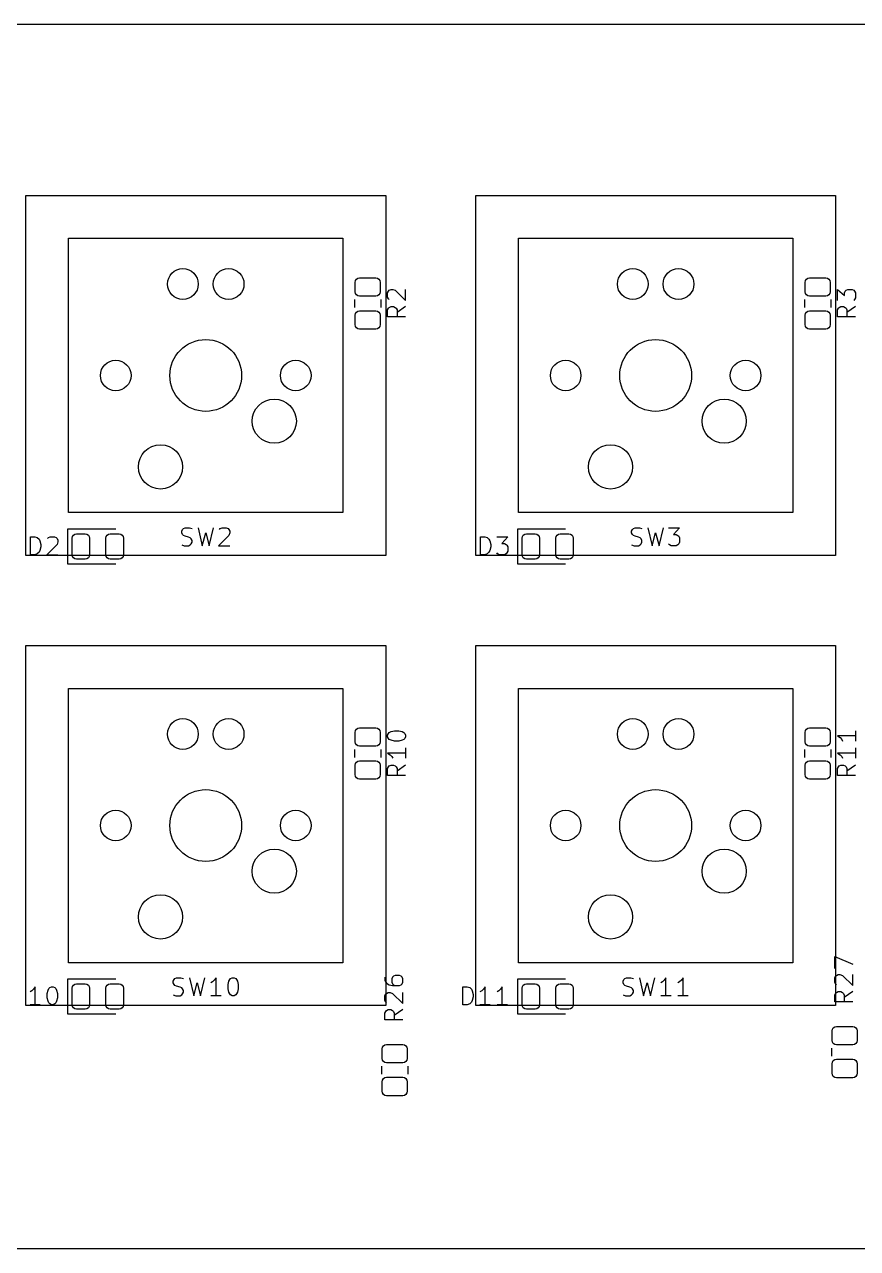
# Model space of a CAD drawing. Header units: millimetres. Extents: x 0 to 485, y -84 to 360.
# Drawn here: x 43.9 to 90.2, y 233.5 to 301.5 of the extents above; entities that cross this region are included whole.
import ezdxf

# ---------------------------------------------------------------- set-up
doc = ezdxf.new("R2010")
doc.units = ezdxf.units.MM
doc.layers.get('0').update_dxf_attribs({"lineweight": 25})
doc.layers.add('Import', color=16, linetype='Continuous', lineweight=25, true_color=0x800000)

msp = doc.modelspace()

# ---------------------------------------------------------------- linework, layer by layer
for p, q in [((44, 272), (44, 292)), ((44, 292), (64, 292)), ((64, 292), (64, 272)), ((69, 272), (69, 292)), ((69, 292), (89, 292)), ((89, 292), (89, 272)), ((64, 272), (44, 272)), ((89, 272), (69, 272)), ((44, 247), (44, 267)), ((44, 267), (64, 267)), ((64, 267), (64, 247)), ((69, 247), (69, 267)), ((69, 267), (89, 267)), ((89, 267), (89, 247)), ((64, 247), (44, 247)), ((89, 247), (69, 247))]:
    msp.add_line(p, q)
at = {"layer": 'Import', "flags": 128}
for points in [[(272, 301.5), (17, 301.5)], [(46.38, 274.38), (46.38, 289.62)], [(46.38, 289.62), (61.62, 289.62)], [(61.62, 289.62), (61.62, 274.38)], [(71.38, 274.38), (71.38, 289.62)], [(71.38, 289.62), (86.62, 289.62)], [(86.62, 289.62), (86.62, 274.38)], [(63.45, 287.425), (63.5457, 287.406), (63.6268, 287.3518), (63.681, 287.2707), (63.7, 287.175), (63.7, 286.65), (63.681, 286.5543), (63.6268, 286.4732), (63.5457, 286.419), (63.45, 286.4), (62.55, 286.4), (62.4543, 286.419), (62.3732, 286.4732), (62.319, 286.5543), (62.3, 286.65), (62.3, 287.175), (62.319, 287.2707), (62.3732, 287.3518), (62.4543, 287.406), (62.55, 287.425), (63.45, 287.425)], [(88.45, 287.425), (88.5457, 287.406), (88.6268, 287.3518), (88.681, 287.2707), (88.7, 287.175), (88.7, 286.65), (88.681, 286.5543), (88.6268, 286.4732), (88.5457, 286.419), (88.45, 286.4), (87.55, 286.4), (87.4543, 286.419), (87.3732, 286.4732), (87.319, 286.5543), (87.3, 286.65), (87.3, 287.175), (87.319, 287.2707), (87.3732, 287.3518), (87.4543, 287.406), (87.55, 287.425), (88.45, 287.425)], [(64.1048, 286.5952), (64.1524, 286.6905)], [(64.1048, 286.3571), (64.1048, 286.5952)], [(64.1524, 286.2619), (64.1048, 286.3571)], [(64.1524, 286.6905), (64.2001, 286.7381)], [(64.2001, 286.7381), (64.2953, 286.7857)], [(64.2953, 286.7857), (64.3905, 286.7857)], [(64.3905, 286.7857), (64.5334, 286.7381)], [(64.5334, 286.7381), (65.1048, 286.1667)], [(65.1048, 286.1667), (65.1048, 286.7857)], [(89.1048, 286.1667), (89.1048, 286.7857)], [(89.1048, 286.7857), (89.4858, 286.4524)], [(89.4858, 286.5952), (89.5334, 286.6905)], [(89.4858, 286.4524), (89.4858, 286.5952)], [(89.5334, 286.6905), (89.581, 286.7381)], [(89.581, 286.7381), (89.6762, 286.7857)], [(89.6762, 286.7857), (89.9143, 286.7857)], [(89.9143, 286.7857), (90.0096, 286.7381)], [(90.0096, 286.7381), (90.0572, 286.6905)], [(90.0572, 286.6905), (90.1048, 286.5952)], [(90.1048, 286.3095), (90.0572, 286.2143)], [(90.1048, 286.5952), (90.1048, 286.3095)], [(62.265, 286.2271), (62.265, 285.7729)], [(63.45, 285.6), (63.5457, 285.581), (63.6268, 285.5268), (63.681, 285.4457), (63.7, 285.35), (63.7, 284.825), (63.681, 284.7293), (63.6268, 284.6482), (63.5457, 284.594), (63.45, 284.575), (62.55, 284.575), (62.4543, 284.594), (62.3732, 284.6482), (62.319, 284.7293), (62.3, 284.825), (62.3, 285.35), (62.319, 285.4457), (62.3732, 285.5268), (62.4543, 285.581), (62.55, 285.6), (63.45, 285.6)], [(63.735, 286.2271), (63.735, 285.7729)], [(64.1048, 285.6429), (64.1524, 285.7381)], [(64.1048, 285.2619), (64.1048, 285.6429)], [(64.2001, 286.2143), (64.1524, 286.2619)], [(64.1524, 285.7381), (64.2001, 285.7857)], [(64.2001, 285.7857), (64.2953, 285.8333)], [(64.2953, 285.8333), (64.4382, 285.8333)], [(64.4382, 285.8333), (64.5334, 285.7857)], [(64.5334, 285.7857), (64.581, 285.7381)], [(64.581, 285.7381), (64.6286, 285.6429)], [(65.1048, 285.8333), (64.6286, 285.5)], [(64.6286, 285.6429), (64.6286, 285.2619)], [(87.265, 286.2271), (87.265, 285.7729)], [(88.45, 285.6), (88.5457, 285.581), (88.6268, 285.5268), (88.681, 285.4457), (88.7, 285.35), (88.7, 284.825), (88.681, 284.7293), (88.6268, 284.6482), (88.5457, 284.594), (88.45, 284.575), (87.55, 284.575), (87.4543, 284.594), (87.3732, 284.6482), (87.319, 284.7293), (87.3, 284.825), (87.3, 285.35), (87.319, 285.4457), (87.3732, 285.5268), (87.4543, 285.581), (87.55, 285.6), (88.45, 285.6)], [(88.735, 286.2271), (88.735, 285.7729)], [(89.1048, 285.6429), (89.1524, 285.7381)], [(89.1048, 285.2619), (89.1048, 285.6429)], [(89.1524, 285.7381), (89.2001, 285.7857)], [(89.2001, 285.7857), (89.2953, 285.8333)], [(89.2953, 285.8333), (89.4382, 285.8333)], [(89.4382, 285.8333), (89.5334, 285.7857)], [(89.5334, 285.7857), (89.581, 285.7381)], [(89.581, 285.7381), (89.6286, 285.6429)], [(90.1048, 285.8333), (89.6286, 285.5)], [(89.6286, 285.6429), (89.6286, 285.2619)], [(90.0572, 286.2143), (90.0096, 286.1667)], [(65.1048, 285.2619), (64.1048, 285.2619)], [(90.1048, 285.2619), (89.1048, 285.2619)], [(61.62, 274.38), (46.38, 274.38)], [(86.62, 274.38), (71.38, 274.38)], [(49, 273.46), (46.315, 273.46)], [(46.315, 273.46), (46.315, 271.54)], [(52.6667, 273.3547), (52.7143, 273.4499)], [(52.7143, 273.4499), (52.7619, 273.4976)], [(52.7619, 273.4976), (52.8571, 273.5452)], [(52.8571, 273.5452), (53.0952, 273.5452)], [(53.0952, 273.5452), (53.2381, 273.4976)], [(53.5714, 273.5452), (53.8095, 272.5452)], [(54.1905, 272.5452), (54.4286, 273.5452)], [(54.7619, 273.4499), (54.8095, 273.4976)], [(54.8095, 273.4976), (54.9048, 273.5452)], [(54.9048, 273.5452), (55.1429, 273.5452)], [(55.1429, 273.5452), (55.2381, 273.4976)], [(55.2381, 273.4976), (55.2857, 273.4499)], [(55.2857, 273.4499), (55.3333, 273.3547)], [(74, 273.46), (71.315, 273.46)], [(71.315, 273.46), (71.315, 271.54)], [(77.6667, 273.3547), (77.7143, 273.4499)], [(77.7143, 273.4499), (77.7619, 273.4976)], [(77.7619, 273.4976), (77.8571, 273.5452)], [(77.8571, 273.5452), (78.0952, 273.5452)], [(78.0952, 273.5452), (78.2381, 273.4976)], [(78.5714, 273.5452), (78.8095, 272.5452)], [(79.1905, 272.5452), (79.4286, 273.5452)], [(79.7143, 273.5452), (80.3333, 273.5452)], [(80.3333, 273.5452), (80, 273.1642)], [(44.2619, 272.0452), (44.2619, 273.0452)], [(44.2619, 273.0452), (44.5, 273.0452)], [(44.5, 273.0452), (44.6429, 272.9976)], [(44.6429, 272.9976), (44.7381, 272.9023)], [(44.7381, 272.9023), (44.7857, 272.8071)], [(44.7857, 272.8071), (44.8333, 272.6166)], [(45.2143, 272.9499), (45.2619, 272.9976)], [(45.2619, 272.9976), (45.3571, 273.0452)], [(45.3571, 273.0452), (45.5952, 273.0452)], [(45.5952, 273.0452), (45.6905, 272.9976)], [(45.6905, 272.9976), (45.7381, 272.9499)], [(45.7381, 272.9499), (45.7857, 272.8547)], [(45.7857, 272.7595), (45.7381, 272.6166)], [(45.7857, 272.8547), (45.7857, 272.7595)], [(46.575, 272.9563), (46.5936, 273.0495), (46.6464, 273.1286), (46.7255, 273.1814), (46.8188, 273.2), (47.3062, 273.2), (47.3995, 273.1814), (47.4786, 273.1286), (47.5314, 273.0495), (47.55, 272.9563), (47.55, 272.0438), (47.5314, 271.9505), (47.4786, 271.8714), (47.3995, 271.8186), (47.3062, 271.8), (46.8188, 271.8), (46.7255, 271.8186), (46.6464, 271.8714), (46.5936, 271.9505), (46.575, 272.0438), (46.575, 272.9563)], [(48.45, 272.9563), (48.4686, 273.0495), (48.5214, 273.1286), (48.6005, 273.1814), (48.6938, 273.2), (49.1812, 273.2), (49.2745, 273.1814), (49.3536, 273.1286), (49.4064, 273.0495), (49.425, 272.9563), (49.425, 272.0438), (49.4064, 271.9505), (49.3536, 271.8714), (49.2745, 271.8186), (49.1812, 271.8), (48.6938, 271.8), (48.6005, 271.8186), (48.5214, 271.8714), (48.4686, 271.9505), (48.45, 272.0438), (48.45, 272.9563)], [(52.6667, 273.2595), (52.6667, 273.3547)], [(52.7143, 273.1642), (52.6667, 273.2595)], [(52.7619, 273.1166), (52.7143, 273.1642)], [(52.8571, 273.069), (52.7619, 273.1166)], [(53.0476, 273.0214), (52.8571, 273.069)], [(53.1429, 272.9738), (53.0476, 273.0214)], [(53.1905, 272.9261), (53.1429, 272.9738)], [(53.2381, 272.8309), (53.1905, 272.9261)], [(53.1905, 272.6404), (53.2381, 272.7357)], [(53.2381, 272.7357), (53.2381, 272.8309)], [(53.8095, 272.5452), (54, 273.2595)], [(54, 273.2595), (54.1905, 272.5452)], [(55.2857, 273.1166), (54.7143, 272.5452)], [(55.3333, 273.2595), (55.2857, 273.1166)], [(55.3333, 273.3547), (55.3333, 273.2595)], [(69.2619, 272.0452), (69.2619, 273.0452)], [(69.2619, 273.0452), (69.5, 273.0452)], [(69.5, 273.0452), (69.6429, 272.9976)], [(69.6429, 272.9976), (69.7381, 272.9023)], [(69.7381, 272.9023), (69.7857, 272.8071)], [(69.7857, 272.8071), (69.8333, 272.6166)], [(70.1667, 273.0452), (70.7857, 273.0452)], [(70.7857, 273.0452), (70.4524, 272.6642)], [(71.575, 272.9563), (71.5936, 273.0495), (71.6464, 273.1286), (71.7255, 273.1814), (71.8188, 273.2), (72.3062, 273.2), (72.3995, 273.1814), (72.4786, 273.1286), (72.5314, 273.0495), (72.55, 272.9563), (72.55, 272.0438), (72.5314, 271.9505), (72.4786, 271.8714), (72.3995, 271.8186), (72.3062, 271.8), (71.8188, 271.8), (71.7255, 271.8186), (71.6464, 271.8714), (71.5936, 271.9505), (71.575, 272.0438), (71.575, 272.9563)], [(73.45, 272.9563), (73.4686, 273.0495), (73.5214, 273.1286), (73.6005, 273.1814), (73.6938, 273.2), (74.1812, 273.2), (74.2745, 273.1814), (74.3536, 273.1286), (74.4064, 273.0495), (74.425, 272.9563), (74.425, 272.0438), (74.4064, 271.9505), (74.3536, 271.8714), (74.2745, 271.8186), (74.1812, 271.8), (73.6938, 271.8), (73.6005, 271.8186), (73.5214, 271.8714), (73.4686, 271.9505), (73.45, 272.0438), (73.45, 272.9563)], [(77.6667, 273.2595), (77.6667, 273.3547)], [(77.7143, 273.1642), (77.6667, 273.2595)], [(77.7619, 273.1166), (77.7143, 273.1642)], [(77.8571, 273.069), (77.7619, 273.1166)], [(78.0476, 273.0214), (77.8571, 273.069)], [(78.1429, 272.9738), (78.0476, 273.0214)], [(78.1905, 272.9261), (78.1429, 272.9738)], [(78.2381, 272.8309), (78.1905, 272.9261)], [(78.1905, 272.6404), (78.2381, 272.7357)], [(78.2381, 272.7357), (78.2381, 272.8309)], [(78.8095, 272.5452), (79, 273.2595)], [(79, 273.2595), (79.1905, 272.5452)], [(80, 273.1642), (80.1429, 273.1642)], [(80.1429, 273.1642), (80.2381, 273.1166)], [(80.2381, 273.1166), (80.2857, 273.069)], [(80.2857, 273.069), (80.3333, 272.9738)], [(80.3333, 272.7357), (80.2857, 272.6404)], [(80.3333, 272.9738), (80.3333, 272.7357)], [(44.5, 272.0452), (44.2619, 272.0452)], [(44.6429, 272.0928), (44.5, 272.0452)], [(44.7381, 272.188), (44.6429, 272.0928)], [(44.7857, 272.2833), (44.7381, 272.188)], [(44.8333, 272.4738), (44.7857, 272.2833)], [(44.8333, 272.6166), (44.8333, 272.4738)], [(45.7381, 272.6166), (45.1667, 272.0452)], [(45.1667, 272.0452), (45.7857, 272.0452)], [(52.6667, 272.5928), (52.8095, 272.5452)], [(52.8095, 272.5452), (53.0476, 272.5452)], [(53.0476, 272.5452), (53.1429, 272.5928)], [(53.1429, 272.5928), (53.1905, 272.6404)], [(54.7143, 272.5452), (55.3333, 272.5452)], [(69.5, 272.0452), (69.2619, 272.0452)], [(69.6429, 272.0928), (69.5, 272.0452)], [(69.7381, 272.188), (69.6429, 272.0928)], [(69.7857, 272.2833), (69.7381, 272.188)], [(69.8333, 272.4738), (69.7857, 272.2833)], [(69.8333, 272.6166), (69.8333, 272.4738)], [(70.2143, 272.0928), (70.1667, 272.1404)], [(70.3095, 272.0452), (70.2143, 272.0928)], [(70.5952, 272.0452), (70.3095, 272.0452)], [(70.4524, 272.6642), (70.5952, 272.6642)], [(70.5952, 272.6642), (70.6905, 272.6166)], [(70.6905, 272.0928), (70.5952, 272.0452)], [(70.6905, 272.6166), (70.7381, 272.569)], [(70.7381, 272.1404), (70.6905, 272.0928)], [(70.7381, 272.569), (70.7857, 272.4738)], [(70.7857, 272.2357), (70.7381, 272.1404)], [(70.7857, 272.4738), (70.7857, 272.2357)], [(77.6667, 272.5928), (77.8095, 272.5452)], [(77.8095, 272.5452), (78.0476, 272.5452)], [(78.0476, 272.5452), (78.1429, 272.5928)], [(78.1429, 272.5928), (78.1905, 272.6404)], [(79.7619, 272.5928), (79.7143, 272.6404)], [(79.8571, 272.5452), (79.7619, 272.5928)], [(80.1429, 272.5452), (79.8571, 272.5452)], [(80.2381, 272.5928), (80.1429, 272.5452)], [(80.2857, 272.6404), (80.2381, 272.5928)], [(46.315, 271.54), (49, 271.54)], [(71.315, 271.54), (74, 271.54)], [(46.38, 264.62), (61.62, 264.62)], [(46.38, 249.38), (46.38, 264.62)], [(61.62, 264.62), (61.62, 249.38)], [(71.38, 249.38), (71.38, 264.62)], [(71.38, 264.62), (86.62, 264.62)], [(86.62, 264.62), (86.62, 249.38)], [(63.45, 262.425), (63.5457, 262.406), (63.6268, 262.3518), (63.681, 262.2707), (63.7, 262.175), (63.7, 261.65), (63.681, 261.5543), (63.6268, 261.4732), (63.5457, 261.419), (63.45, 261.4), (62.55, 261.4), (62.4543, 261.419), (62.3732, 261.4732), (62.319, 261.5543), (62.3, 261.65), (62.3, 262.175), (62.319, 262.2707), (62.3732, 262.3518), (62.4543, 262.406), (62.55, 262.425), (63.45, 262.425)], [(64.1048, 262.0238), (64.1524, 262.119)], [(64.1048, 261.9286), (64.1048, 262.0238)], [(64.1524, 261.8333), (64.1048, 261.9286)], [(64.1524, 262.119), (64.2001, 262.1667)], [(64.2001, 261.7857), (64.1524, 261.8333)], [(64.2001, 262.1667), (64.2953, 262.2143)], [(64.2953, 262.2143), (64.4858, 262.2619)], [(64.4858, 262.2619), (64.7239, 262.2619)], [(64.7239, 262.2619), (64.9143, 262.2143)], [(64.9143, 262.2143), (65.0096, 262.1667)], [(65.0096, 262.1667), (65.0572, 262.119)], [(65.0572, 261.8333), (65.0096, 261.7857)], [(65.0572, 262.119), (65.1048, 262.0238)], [(65.1048, 261.9286), (65.0572, 261.8333)], [(65.1048, 262.0238), (65.1048, 261.9286)], [(88.45, 262.425), (88.5457, 262.406), (88.6268, 262.3518), (88.681, 262.2707), (88.7, 262.175), (88.7, 261.65), (88.681, 261.5543), (88.6268, 261.4732), (88.5457, 261.419), (88.45, 261.4), (87.55, 261.4), (87.4543, 261.419), (87.3732, 261.4732), (87.319, 261.5543), (87.3, 261.65), (87.3, 262.175), (87.319, 262.2707), (87.3732, 262.3518), (87.4543, 262.406), (87.55, 262.425), (88.45, 262.425)], [(90.1048, 261.9762), (89.1048, 261.9762)], [(89.1048, 261.9762), (89.2477, 261.881)], [(89.2477, 261.881), (89.3429, 261.7857)], [(90.1048, 262.2619), (90.1048, 261.6905)], [(62.265, 261.2271), (62.265, 260.7729)], [(63.735, 261.2271), (63.735, 260.7729)], [(64.2953, 261.7381), (64.2001, 261.7857)], [(64.4858, 261.6905), (64.2953, 261.7381)], [(64.7239, 261.6905), (64.4858, 261.6905)], [(64.9143, 261.7381), (64.7239, 261.6905)], [(65.0096, 261.7857), (64.9143, 261.7381)], [(65.1048, 261.3095), (65.1048, 260.7381)], [(87.265, 261.2271), (87.265, 260.7729)], [(88.735, 261.2271), (88.735, 260.7729)], [(89.3429, 261.7857), (89.3905, 261.6905)], [(90.1048, 261.3095), (90.1048, 260.7381)], [(63.45, 260.6), (63.5457, 260.581), (63.6268, 260.5268), (63.681, 260.4457), (63.7, 260.35), (63.7, 259.825), (63.681, 259.7293), (63.6268, 259.6482), (63.5457, 259.594), (63.45, 259.575), (62.55, 259.575), (62.4543, 259.594), (62.3732, 259.6482), (62.319, 259.7293), (62.3, 259.825), (62.3, 260.35), (62.319, 260.4457), (62.3732, 260.5268), (62.4543, 260.581), (62.55, 260.6), (63.45, 260.6)], [(65.1048, 261.0238), (64.1048, 261.0238)], [(64.1048, 261.0238), (64.2477, 260.9286)], [(64.2477, 260.9286), (64.3429, 260.8333)], [(64.3429, 260.8333), (64.3905, 260.7381)], [(88.45, 260.6), (88.5457, 260.581), (88.6268, 260.5268), (88.681, 260.4457), (88.7, 260.35), (88.7, 259.825), (88.681, 259.7293), (88.6268, 259.6482), (88.5457, 259.594), (88.45, 259.575), (87.55, 259.575), (87.4543, 259.594), (87.3732, 259.6482), (87.319, 259.7293), (87.3, 259.825), (87.3, 260.35), (87.319, 260.4457), (87.3732, 260.5268), (87.4543, 260.581), (87.55, 260.6), (88.45, 260.6)], [(90.1048, 261.0238), (89.1048, 261.0238)], [(89.1048, 261.0238), (89.2477, 260.9286)], [(89.2477, 260.9286), (89.3429, 260.8333)], [(89.3429, 260.8333), (89.3905, 260.7381)], [(64.1048, 260.1667), (64.1524, 260.2619)], [(64.1048, 259.7857), (64.1048, 260.1667)], [(65.1048, 259.7857), (64.1048, 259.7857)], [(64.1524, 260.2619), (64.2001, 260.3095)], [(64.2001, 260.3095), (64.2953, 260.3571)], [(64.2953, 260.3571), (64.4382, 260.3571)], [(64.4382, 260.3571), (64.5334, 260.3095)], [(64.5334, 260.3095), (64.581, 260.2619)], [(64.581, 260.2619), (64.6286, 260.1667)], [(65.1048, 260.3571), (64.6286, 260.0238)], [(64.6286, 260.1667), (64.6286, 259.7857)], [(89.1048, 260.1667), (89.1524, 260.2619)], [(89.1048, 259.7857), (89.1048, 260.1667)], [(90.1048, 259.7857), (89.1048, 259.7857)], [(89.1524, 260.2619), (89.2001, 260.3095)], [(89.2001, 260.3095), (89.2953, 260.3571)], [(89.2953, 260.3571), (89.4382, 260.3571)], [(89.4382, 260.3571), (89.5334, 260.3095)], [(89.5334, 260.3095), (89.581, 260.2619)], [(89.581, 260.2619), (89.6286, 260.1667)], [(90.1048, 260.3571), (89.6286, 260.0238)], [(89.6286, 260.1667), (89.6286, 259.7857)], [(88.9548, 249.0554), (88.9548, 249.722)], [(88.9548, 249.722), (89.9548, 249.2935)], [(61.62, 249.38), (46.38, 249.38)], [(86.62, 249.38), (71.38, 249.38)], [(49, 248.46), (46.315, 248.46)], [(46.315, 248.46), (46.315, 246.54)], [(52.1905, 248.3547), (52.2381, 248.4499)], [(52.1905, 248.2595), (52.1905, 248.3547)], [(52.2381, 248.1642), (52.1905, 248.2595)], [(52.2381, 248.4499), (52.2857, 248.4976)], [(52.2857, 248.4976), (52.381, 248.5452)], [(52.381, 248.5452), (52.619, 248.5452)], [(52.619, 248.5452), (52.7619, 248.4976)], [(53.0952, 248.5452), (53.3333, 247.5452)], [(53.3333, 247.5452), (53.5238, 248.2595)], [(53.5238, 248.2595), (53.7143, 247.5452)], [(53.7143, 247.5452), (53.9524, 248.5452)], [(54.381, 248.3071), (54.2857, 248.2595)], [(54.4762, 248.4023), (54.381, 248.3071)], [(54.5714, 248.5452), (54.4762, 248.4023)], [(54.5714, 247.5452), (54.5714, 248.5452)], [(55.2381, 248.1642), (55.2857, 248.3547)], [(55.2857, 248.3547), (55.3333, 248.4499)], [(55.3333, 248.4499), (55.381, 248.4976)], [(55.381, 248.4976), (55.4762, 248.5452)], [(55.4762, 248.5452), (55.5714, 248.5452)], [(55.5714, 248.5452), (55.6667, 248.4976)], [(55.6667, 248.4976), (55.7143, 248.4499)], [(55.7143, 248.4499), (55.7619, 248.3547)], [(55.7619, 248.3547), (55.8095, 248.1642)], [(63.9548, 248.5792), (63.9548, 248.3887)], [(63.9548, 248.3887), (64.0024, 248.2935)], [(64.0024, 248.2935), (64.0501, 248.2458)], [(64.0501, 248.2458), (64.1929, 248.1506)], [(64.3834, 248.5792), (64.3358, 248.4839)], [(64.3358, 248.4839), (64.3358, 248.2935)], [(64.3358, 248.2935), (64.3834, 248.1982)], [(64.431, 248.6268), (64.3834, 248.5792)], [(64.5262, 248.6744), (64.431, 248.6268)], [(64.7643, 248.6744), (64.5262, 248.6744)], [(64.8596, 248.6268), (64.7643, 248.6744)], [(64.9072, 248.5792), (64.8596, 248.6268)], [(64.9548, 248.4839), (64.9072, 248.5792)], [(64.9072, 248.1982), (64.9548, 248.2935)], [(64.9548, 248.2935), (64.9548, 248.4839)], [(74, 248.46), (71.315, 248.46)], [(71.315, 248.46), (71.315, 246.54)], [(77.1905, 248.3547), (77.2381, 248.4499)], [(77.1905, 248.2595), (77.1905, 248.3547)], [(77.2381, 248.1642), (77.1905, 248.2595)], [(77.2381, 248.4499), (77.2857, 248.4976)], [(77.2857, 248.4976), (77.381, 248.5452)], [(77.381, 248.5452), (77.619, 248.5452)], [(77.619, 248.5452), (77.7619, 248.4976)], [(78.0952, 248.5452), (78.3333, 247.5452)], [(78.3333, 247.5452), (78.5238, 248.2595)], [(78.5238, 248.2595), (78.7143, 247.5452)], [(78.7143, 247.5452), (78.9524, 248.5452)], [(79.381, 248.3071), (79.2857, 248.2595)], [(79.4762, 248.4023), (79.381, 248.3071)], [(79.5714, 248.5452), (79.4762, 248.4023)], [(79.5714, 247.5452), (79.5714, 248.5452)], [(80.3333, 248.3071), (80.2381, 248.2595)], [(80.4286, 248.4023), (80.3333, 248.3071)], [(80.5238, 248.5452), (80.4286, 248.4023)], [(80.5238, 247.5452), (80.5238, 248.5452)], [(88.9548, 248.5315), (89.0024, 248.6268)], [(88.9548, 248.2935), (88.9548, 248.5315)], [(89.0024, 248.1982), (88.9548, 248.2935)], [(89.0024, 248.6268), (89.0501, 248.6744)], [(89.0501, 248.6744), (89.1453, 248.722)], [(89.1453, 248.722), (89.2405, 248.722)], [(89.2405, 248.722), (89.3834, 248.6744)], [(89.3834, 248.6744), (89.9548, 248.103)], [(89.9548, 248.103), (89.9548, 248.722)], [(44.3333, 247.8071), (44.2381, 247.7595)], [(44.4286, 247.9023), (44.3333, 247.8071)], [(44.5238, 248.0452), (44.4286, 247.9023)], [(44.5238, 247.0452), (44.5238, 248.0452)], [(45.1905, 247.6642), (45.2381, 247.8547)], [(45.1905, 247.4261), (45.1905, 247.6642)], [(45.2381, 247.8547), (45.2857, 247.9499)], [(45.2857, 247.9499), (45.3333, 247.9976)], [(45.3333, 247.9976), (45.4286, 248.0452)], [(45.4286, 248.0452), (45.5238, 248.0452)], [(45.5238, 248.0452), (45.619, 247.9976)], [(45.619, 247.9976), (45.6667, 247.9499)], [(45.6667, 247.9499), (45.7143, 247.8547)], [(45.7143, 247.8547), (45.7619, 247.6642)], [(45.7619, 247.6642), (45.7619, 247.4261)], [(46.575, 247.9563), (46.5936, 248.0495), (46.6464, 248.1286), (46.7255, 248.1814), (46.8188, 248.2), (47.3062, 248.2), (47.3995, 248.1814), (47.4786, 248.1286), (47.5314, 248.0495), (47.55, 247.9563), (47.55, 247.0438), (47.5314, 246.9505), (47.4786, 246.8714), (47.3995, 246.8186), (47.3062, 246.8), (46.8188, 246.8), (46.7255, 246.8186), (46.6464, 246.8714), (46.5936, 246.9505), (46.575, 247.0438), (46.575, 247.9563)], [(48.45, 247.9563), (48.4686, 248.0495), (48.5214, 248.1286), (48.6005, 248.1814), (48.6938, 248.2), (49.1812, 248.2), (49.2745, 248.1814), (49.3536, 248.1286), (49.4064, 248.0495), (49.425, 247.9563), (49.425, 247.0438), (49.4064, 246.9505), (49.3536, 246.8714), (49.2745, 246.8186), (49.1812, 246.8), (48.6938, 246.8), (48.6005, 246.8186), (48.5214, 246.8714), (48.4686, 246.9505), (48.45, 247.0438), (48.45, 247.9563)], [(52.1905, 247.5928), (52.3333, 247.5452)], [(52.2857, 248.1166), (52.2381, 248.1642)], [(52.381, 248.069), (52.2857, 248.1166)], [(52.3333, 247.5452), (52.5714, 247.5452)], [(52.5714, 248.0214), (52.381, 248.069)], [(52.6667, 247.9738), (52.5714, 248.0214)], [(52.5714, 247.5452), (52.6667, 247.5928)], [(52.7143, 247.9261), (52.6667, 247.9738)], [(52.6667, 247.5928), (52.7143, 247.6404)], [(52.7619, 247.8309), (52.7143, 247.9261)], [(52.7143, 247.6404), (52.7619, 247.7357)], [(52.7619, 247.7357), (52.7619, 247.8309)], [(54.8571, 247.5452), (54.2857, 247.5452)], [(55.2381, 247.9261), (55.2381, 248.1642)], [(55.2857, 247.7357), (55.2381, 247.9261)], [(55.3333, 247.6404), (55.2857, 247.7357)], [(55.381, 247.5928), (55.3333, 247.6404)], [(55.4762, 247.5452), (55.381, 247.5928)], [(55.5714, 247.5452), (55.4762, 247.5452)], [(55.6667, 247.5928), (55.5714, 247.5452)], [(55.7143, 247.6404), (55.6667, 247.5928)], [(55.7619, 247.7357), (55.7143, 247.6404)], [(55.8095, 247.9261), (55.7619, 247.7357)], [(55.8095, 248.1642), (55.8095, 247.9261)], [(63.9548, 247.5315), (64.0024, 247.6268)], [(63.9548, 247.2935), (63.9548, 247.5315)], [(64.0024, 247.6268), (64.0501, 247.6744)], [(64.0501, 247.6744), (64.1453, 247.722)], [(64.1453, 247.722), (64.2405, 247.722)], [(64.1929, 248.1506), (64.3834, 248.103)], [(64.2405, 247.722), (64.3834, 247.6744)], [(64.3834, 248.1982), (64.431, 248.1506)], [(64.3834, 248.103), (64.7643, 248.103)], [(64.3834, 247.6744), (64.9548, 247.103)], [(64.431, 248.1506), (64.5262, 248.103)], [(64.7643, 248.103), (64.8596, 248.1506)], [(64.8596, 248.1506), (64.9072, 248.1982)], [(64.9548, 247.103), (64.9548, 247.722)], [(68.2857, 247.0452), (68.2857, 248.0452)], [(68.2857, 248.0452), (68.5238, 248.0452)], [(68.5238, 248.0452), (68.6667, 247.9976)], [(68.6667, 247.9976), (68.7619, 247.9023)], [(68.7619, 247.9023), (68.8095, 247.8071)], [(68.8095, 247.8071), (68.8571, 247.6166)], [(68.8571, 247.6166), (68.8571, 247.4738)], [(69.3333, 247.8071), (69.2381, 247.7595)], [(69.4286, 247.9023), (69.3333, 247.8071)], [(69.5238, 248.0452), (69.4286, 247.9023)], [(69.5238, 247.0452), (69.5238, 248.0452)], [(70.2857, 247.8071), (70.1905, 247.7595)], [(70.381, 247.9023), (70.2857, 247.8071)], [(70.4762, 248.0452), (70.381, 247.9023)], [(70.4762, 247.0452), (70.4762, 248.0452)], [(71.575, 247.9563), (71.5936, 248.0495), (71.6464, 248.1286), (71.7255, 248.1814), (71.8188, 248.2), (72.3062, 248.2), (72.3995, 248.1814), (72.4786, 248.1286), (72.5314, 248.0495), (72.55, 247.9563), (72.55, 247.0438), (72.5314, 246.9505), (72.4786, 246.8714), (72.3995, 246.8186), (72.3062, 246.8), (71.8188, 246.8), (71.7255, 246.8186), (71.6464, 246.8714), (71.5936, 246.9505), (71.575, 247.0438), (71.575, 247.9563)], [(73.45, 247.9563), (73.4686, 248.0495), (73.5214, 248.1286), (73.6005, 248.1814), (73.6938, 248.2), (74.1812, 248.2), (74.2745, 248.1814), (74.3536, 248.1286), (74.4064, 248.0495), (74.425, 247.9563), (74.425, 247.0438), (74.4064, 246.9505), (74.3536, 246.8714), (74.2745, 246.8186), (74.1812, 246.8), (73.6938, 246.8), (73.6005, 246.8186), (73.5214, 246.8714), (73.4686, 246.9505), (73.45, 247.0438), (73.45, 247.9563)], [(77.1905, 247.5928), (77.3333, 247.5452)], [(77.2857, 248.1166), (77.2381, 248.1642)], [(77.381, 248.069), (77.2857, 248.1166)], [(77.3333, 247.5452), (77.5714, 247.5452)], [(77.5714, 248.0214), (77.381, 248.069)], [(77.6667, 247.9738), (77.5714, 248.0214)], [(77.5714, 247.5452), (77.6667, 247.5928)], [(77.7143, 247.9261), (77.6667, 247.9738)], [(77.6667, 247.5928), (77.7143, 247.6404)], [(77.7619, 247.8309), (77.7143, 247.9261)], [(77.7143, 247.6404), (77.7619, 247.7357)], [(77.7619, 247.7357), (77.7619, 247.8309)], [(79.8571, 247.5452), (79.2857, 247.5452)], [(80.8095, 247.5452), (80.2381, 247.5452)], [(88.9548, 247.5792), (89.0024, 247.6744)], [(88.9548, 247.1982), (88.9548, 247.5792)], [(89.0501, 248.1506), (89.0024, 248.1982)], [(89.0024, 247.6744), (89.0501, 247.722)], [(89.0501, 247.722), (89.1453, 247.7696)], [(89.1453, 247.7696), (89.2882, 247.7696)], [(89.2882, 247.7696), (89.3834, 247.722)], [(89.3834, 247.722), (89.431, 247.6744)], [(89.431, 247.6744), (89.4786, 247.5792)], [(89.9548, 247.7696), (89.4786, 247.4363)], [(89.4786, 247.5792), (89.4786, 247.1982)], [(44.8095, 247.0452), (44.2381, 247.0452)], [(45.2381, 247.2357), (45.1905, 247.4261)], [(45.2857, 247.1404), (45.2381, 247.2357)], [(45.3333, 247.0928), (45.2857, 247.1404)], [(45.4286, 247.0452), (45.3333, 247.0928)], [(45.5238, 247.0452), (45.4286, 247.0452)], [(45.619, 247.0928), (45.5238, 247.0452)], [(45.6667, 247.1404), (45.619, 247.0928)], [(45.7143, 247.2357), (45.6667, 247.1404)], [(45.7619, 247.4261), (45.7143, 247.2357)], [(64.0024, 247.1982), (63.9548, 247.2935)], [(64.0501, 247.1506), (64.0024, 247.1982)], [(68.5238, 247.0452), (68.2857, 247.0452)], [(68.6667, 247.0928), (68.5238, 247.0452)], [(68.7619, 247.188), (68.6667, 247.0928)], [(68.8095, 247.2833), (68.7619, 247.188)], [(68.8571, 247.4738), (68.8095, 247.2833)], [(69.8095, 247.0452), (69.2381, 247.0452)], [(70.7619, 247.0452), (70.1905, 247.0452)], [(89.9548, 247.1982), (88.9548, 247.1982)], [(46.315, 246.54), (49, 246.54)], [(63.9548, 246.5792), (64.0024, 246.6744)], [(63.9548, 246.1982), (63.9548, 246.5792)], [(64.9548, 246.1982), (63.9548, 246.1982)], [(64.0024, 246.6744), (64.0501, 246.722)], [(64.0501, 246.722), (64.1453, 246.7696)], [(64.1453, 246.7696), (64.2882, 246.7696)], [(64.2882, 246.7696), (64.3834, 246.722)], [(64.3834, 246.722), (64.431, 246.6744)], [(64.431, 246.6744), (64.4786, 246.5792)], [(64.9548, 246.7696), (64.4786, 246.4363)], [(64.4786, 246.5792), (64.4786, 246.1982)], [(71.315, 246.54), (74, 246.54)], [(89.95, 245.8375), (90.0457, 245.8185), (90.1268, 245.7643), (90.181, 245.6832), (90.2, 245.5875), (90.2, 245.0625), (90.181, 244.9668), (90.1268, 244.8857), (90.0457, 244.8315), (89.95, 244.8125), (89.05, 244.8125), (88.9543, 244.8315), (88.8732, 244.8857), (88.819, 244.9668), (88.8, 245.0625), (88.8, 245.5875), (88.819, 245.6832), (88.8732, 245.7643), (88.9543, 245.8185), (89.05, 245.8375), (89.95, 245.8375)], [(64.95, 244.8375), (65.0457, 244.8185), (65.1268, 244.7643), (65.181, 244.6832), (65.2, 244.5875), (65.2, 244.0625), (65.181, 243.9668), (65.1268, 243.8857), (65.0457, 243.8315), (64.95, 243.8125), (64.05, 243.8125), (63.9543, 243.8315), (63.8732, 243.8857), (63.819, 243.9668), (63.8, 244.0625), (63.8, 244.5875), (63.819, 244.6832), (63.8732, 244.7643), (63.9543, 244.8185), (64.05, 244.8375), (64.95, 244.8375)], [(88.765, 244.6396), (88.765, 244.1854)], [(63.765, 243.6396), (63.765, 243.1854)], [(65.235, 243.6396), (65.235, 243.1854)], [(89.95, 244.0125), (90.0457, 243.9935), (90.1268, 243.9393), (90.181, 243.8582), (90.2, 243.7625), (90.2, 243.2375), (90.181, 243.1418), (90.1268, 243.0607), (90.0457, 243.0065), (89.95, 242.9875), (89.05, 242.9875), (88.9543, 243.0065), (88.8732, 243.0607), (88.819, 243.1418), (88.8, 243.2375), (88.8, 243.7625), (88.819, 243.8582), (88.8732, 243.9393), (88.9543, 243.9935), (89.05, 244.0125), (89.95, 244.0125)], [(64.95, 243.0125), (65.0457, 242.9935), (65.1268, 242.9393), (65.181, 242.8582), (65.2, 242.7625), (65.2, 242.2375), (65.181, 242.1418), (65.1268, 242.0607), (65.0457, 242.0065), (64.95, 241.9875), (64.05, 241.9875), (63.9543, 242.0065), (63.8732, 242.0607), (63.819, 242.1418), (63.8, 242.2375), (63.8, 242.7625), (63.819, 242.8582), (63.8732, 242.9393), (63.9543, 242.9935), (64.05, 243.0125), (64.95, 243.0125)], [(17, 233.5), (272, 233.5)]]:
    msp.add_lwpolyline(points, dxfattribs=at)
at = {"layer": 'Import'}
for centre, radius in [((52.73, 287.08), 0.856), ((55.27, 287.08), 0.856), ((77.73, 287.08), 0.856), ((80.27, 287.08), 0.856), ((54, 282), 1.9939), ((79, 282), 1.9939), ((49, 282), 0.85), ((59, 282), 0.85), ((74, 282), 0.85), ((84, 282), 0.85), ((57.81, 279.46), 1.227), ((82.81, 279.46), 1.227), ((51.49, 276.92), 1.227), ((76.49, 276.92), 1.227), ((52.73, 262.08), 0.856), ((55.27, 262.08), 0.856), ((77.73, 262.08), 0.856), ((80.27, 262.08), 0.856), ((54, 257), 1.9939), ((79, 257), 1.9939), ((49, 257), 0.85), ((59, 257), 0.85), ((74, 257), 0.85), ((84, 257), 0.85), ((57.81, 254.46), 1.227), ((82.81, 254.46), 1.227), ((51.49, 251.92), 1.227), ((76.49, 251.92), 1.227)]:
    msp.add_circle(centre, radius, dxfattribs=at)

doc.saveas('drawing.dxf')
